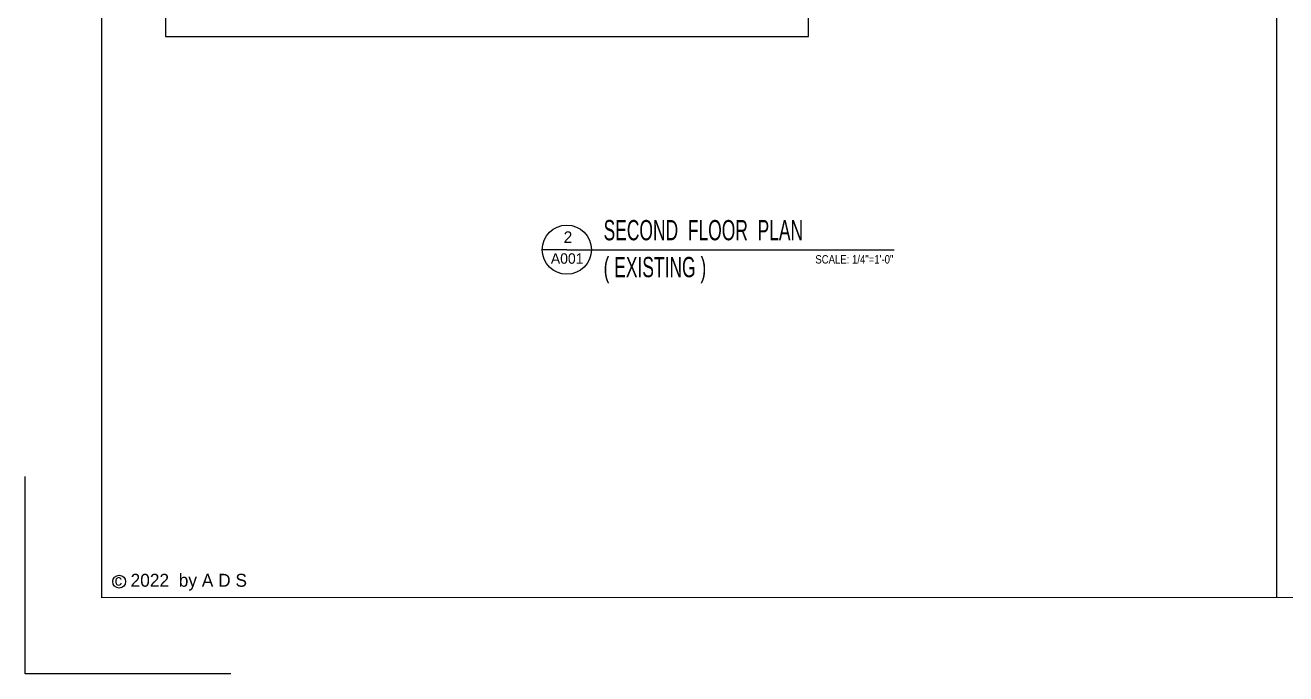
# Model space of a CAD drawing. Header units: inches. Extents: x -1842 to 12195, y -2228 to 2193.
# Drawn here: x 1951 to 2752, y 320 to 732 of the extents above; entities that cross this region are included whole.
import ezdxf

# ---------------------------------------------------------------- set-up
doc = ezdxf.new("R2010")
doc.units = ezdxf.units.IN
doc.header["$LTSCALE"] = 6
doc.header["$MEASUREMENT"] = 0
doc.layers.add('Title Block', color=7, linetype='Continuous')
doc.styles.add('ARCH', font='romans.shx', dxfattribs={"width": 0.75, "height": 8})
doc.styles.add('HS-DESIGN-PLAN', font='GOTHIC.TTF', dxfattribs={"height": 0.09375})
doc.styles.add('HS-DESIGN-TTLB', font='GOTHIC.TTF')

msp = doc.modelspace()

# ---------------------------------------------------------------- linework, layer by layer
for q in [(2279.458366, 589.4904152), (2279.458366, 589.4904152), (2503.284921, 589.4904152), (2503.284921, 589.4904152)]:
    msp.add_line((2295.0887545, 589.4904152), q)
msp.add_lwpolyline([(1998.8759753, 1494.6223555, 0.5, 0.5, 0), (3493.93521, 1494.6223555, 0, 0, 0), (3493.93521, 368.173134, 0.5, 0.5, 0), (1998.8759753, 368.173134, 0.5, 0.5, 0)], format="xyseb")
at = {"const_width": 0.5}
msp.add_lwpolyline([(1999.2759753, 368.173134), (1999.2759753, 1494.6223555)], dxfattribs=at)
msp.add_lwpolyline([(1999.2759753, 368.173134), (1999.2759753, 1494.6223555)], dxfattribs=at)
msp.add_circle((2295.0887545, 589.4904152), 15.6303885)
msp.add_circle((2295.0887545, 589.4904152), 15.6303885)
at = {"layer": 'Title Block'}
for p, q in [((1999.2759753, 1494.6223555), (1999.2759753, 368.173134)), ((2746.4055926, 1494.6223555), (2746.4055926, 368.173134)), ((2039.9554296, 833.196174), (2039.9554296, 725.196174)), ((2448.7554296, 725.196174), (2448.7554296, 767.596174)), ((2039.9554296, 725.196174), (2448.7554296, 725.196174)), ((1950.6990153, 319.596174), (1950.6990153, 445.086654)), ((1950.6990153, 319.596174), (1950.6990153, 445.086654)), ((1950.6990153, 319.596174), (1950.6990153, 445.086654)), ((1950.6990153, 319.596174), (1950.6990153, 445.086654)), ((1950.6990153, 319.596174), (1950.6990153, 445.086654)), ((1950.6990153, 319.596174), (1950.6990153, 445.086654)), ((1950.6990153, 319.596174), (1950.6990153, 445.086654)), ((1950.6990153, 319.596174), (1950.6990153, 445.086654)), ((2081.5026003, 319.596174), (1950.6990153, 319.596174)), ((2081.5026003, 319.596174), (1950.6990153, 319.596174)), ((2081.5026003, 319.596174), (1950.6990153, 319.596174)), ((2081.5026003, 319.596174), (1950.6990153, 319.596174)), ((2081.5026003, 319.596174), (1950.6990153, 319.596174)), ((2081.5026003, 319.596174), (1950.6990153, 319.596174)), ((2081.5026003, 319.596174), (1950.6990153, 319.596174)), ((2081.5026003, 319.596174), (1950.6990153, 319.596174)), ((2081.5026003, 319.596174), (1950.6990153, 319.596174)), ((2081.5026003, 319.596174), (1950.6990153, 319.596174)), ((2081.5026003, 319.596174), (1950.6990153, 319.596174)), ((2081.5026003, 319.596174), (1950.6990153, 319.596174))]:
    msp.add_line(p, q, dxfattribs=at)
msp.add_circle((2010.449654, 378.266087), 4.0733674, dxfattribs=at)

# ---------------------------------------------------------------- texts
at = {"attachment_point": 1}
for s, insert, char_height, width, style in [('{\\fArial Narrow|b0|i0|c0|p34;SECOND  FLOOR  PLAN}', (2318.4871633, 608.3540446), 12.9024, 259.624719313, 'ARCH'), ('A001', (2284.9662175, 587.1773605), 6.636168, 136.759967371, 'HS-DESIGN-TTLB'), ('{\\fArial Narrow|b0|i0|c0|p34;( EXISTING )}', (2318.4871633, 584.8540446), 12.9024, 259.624719313, 'ARCH')]:
    msp.add_mtext(s, dxfattribs=dict(at, insert=insert, char_height=char_height, width=width, style=style))
at = {"layer": 'Title Block', "attachment_point": 1, "style": 'HS-DESIGN-TTLB'}
for s, insert, char_height, width in [('2', (2293.0893522, 601.1308572), 7.37352, 151.955519302), ('{\\fArial Narrow|b0|i0|c0|p34;SCALE: 1/4"=1\'-0"}', (2453.1408511, 585.9948655), 5.3089344, 109.407973897), ('2022  by A D S', (2017.7123926, 383.2304382), 8.229375, 286.020616253)]:
    msp.add_mtext(s, dxfattribs=dict(at, insert=insert, char_height=char_height, width=width))
at = {"layer": 'Title Block', "insert": (2007.599749, 382.7286491), "char_height": 7.05375, "attachment_point": 1, "style": 'HS-DESIGN-PLAN'}
msp.add_mtext_dynamic_manual_height_columns('c', width=0.213936353, gutter_width=0.46875, heights=[0], dxfattribs=at)

doc.saveas('drawing.dxf')
